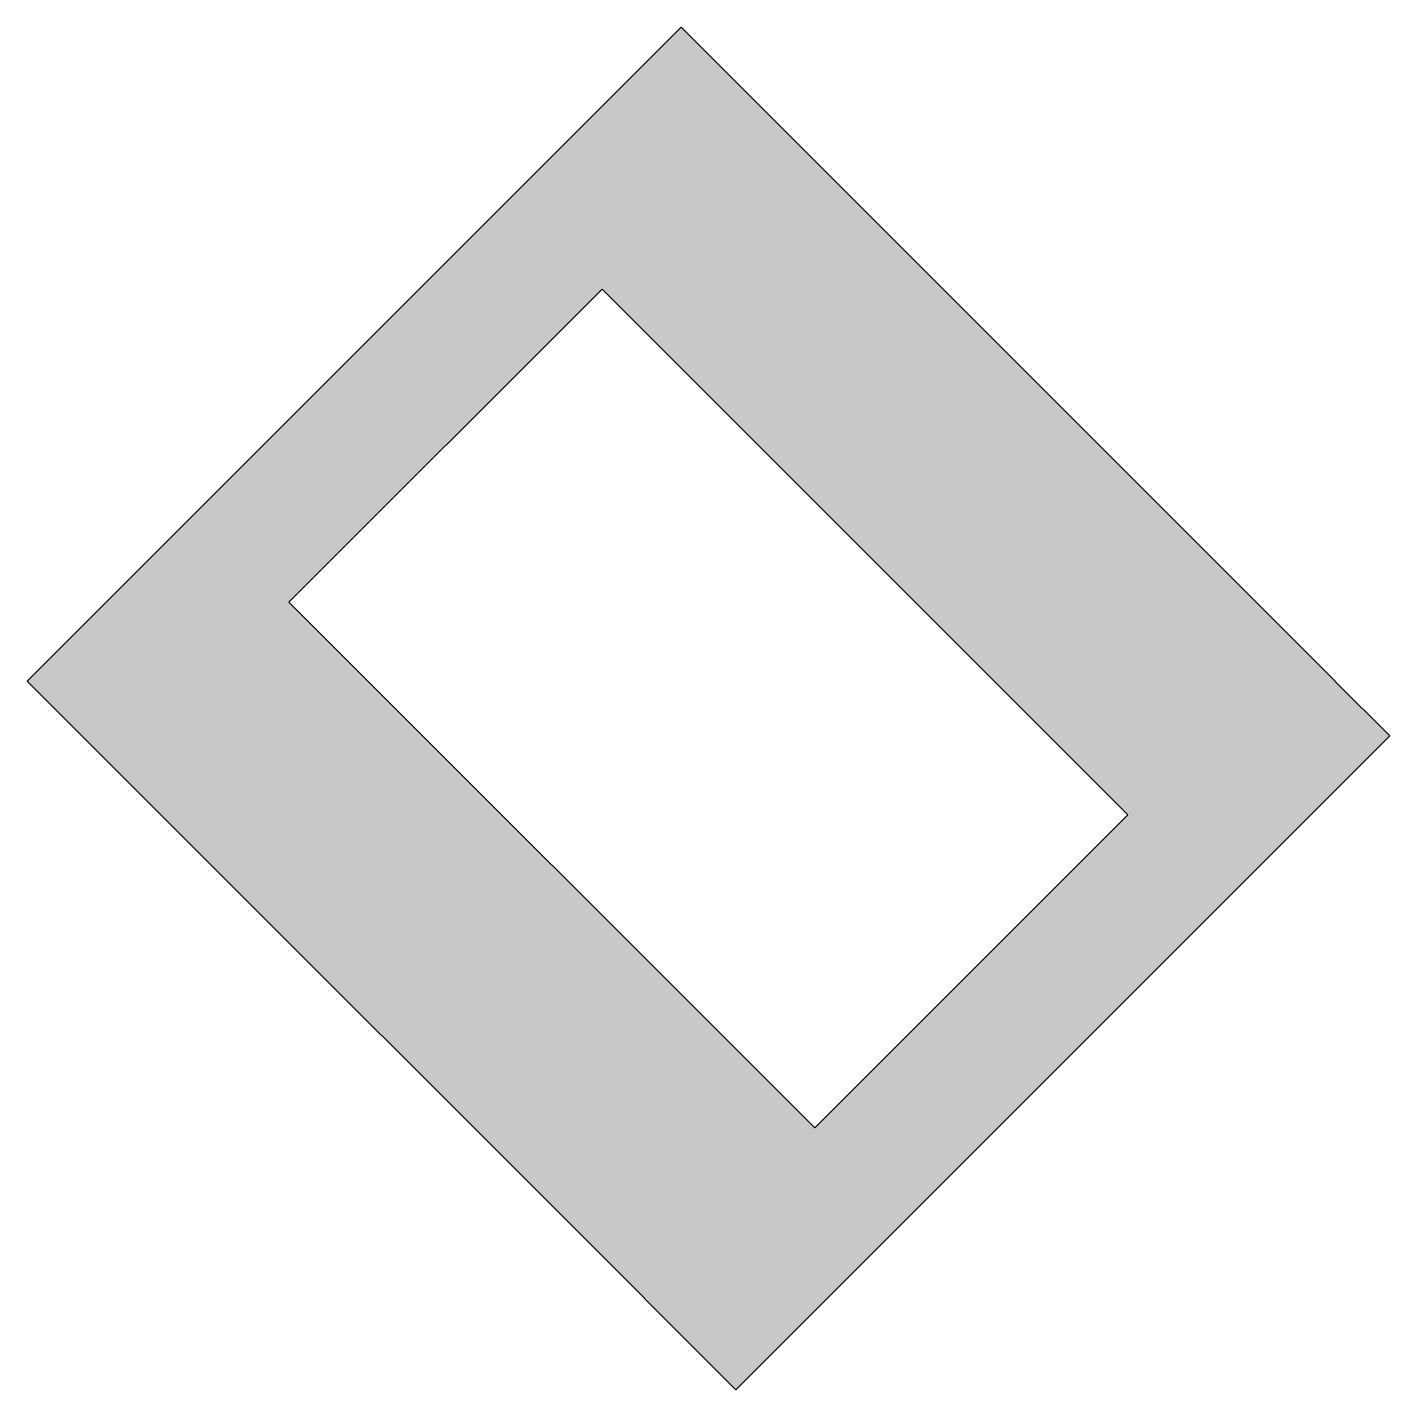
# Model space of a CAD drawing. Header units: inches. Extents: x 46.06 to 54.36, y -54.15 to -45.85.
import ezdxf

# ---------------------------------------------------------------- set-up
doc = ezdxf.new("R2010")
doc.units = ezdxf.units.IN
doc.header["$MEASUREMENT"] = 0
doc.layers.add('Layer 1', color=7, linetype='Continuous')

msp = doc.modelspace()

# ---------------------------------------------------------------- hatches: boundary and pattern name
at = {"layer": 'Layer 1', "true_color": 0x231f20}
h = msp.add_hatch(color=250, dxfattribs=at)
h.dxf.hatch_style = 2
h.paths.add_polyline_path([(54.0277, -49.8371), (54.0284, -49.8371), (50.6005, -46.4099), (50.6012, -46.4099), (50.0445, -45.8535), (49.4478, -46.4502), (49.0068, -46.8915), (46.0613, -49.8371), (46.618, -50.3945), (49.8209, -53.5971), (49.8209, -53.5978), (50.3776, -54.1541), (54.3615, -50.1709)])
h.paths.add_polyline_path([(50.8589, -52.5591), (47.6557, -49.3562), (49.5632, -47.4486), (52.7665, -50.6519)])

# ---------------------------------------------------------------- linework, layer by layer
at = {"layer": 'Layer 1', "lineweight": 0}
for points in [[(54.0277, -49.8371), (54.0284, -49.8371), (50.6005, -46.4099), (50.6012, -46.4099), (50.0445, -45.8535), (49.4478, -46.4502), (49.0068, -46.8915), (46.0613, -49.8371), (46.618, -50.3945), (49.8209, -53.5971), (49.8209, -53.5978), (50.3776, -54.1541), (54.3615, -50.1709), (54.0277, -49.8371)], [(50.8589, -52.5591), (47.6557, -49.3562), (49.5632, -47.4486), (52.7665, -50.6519), (50.8589, -52.5591)]]:
    msp.add_lwpolyline(points, dxfattribs=at)

doc.saveas('drawing.dxf')
